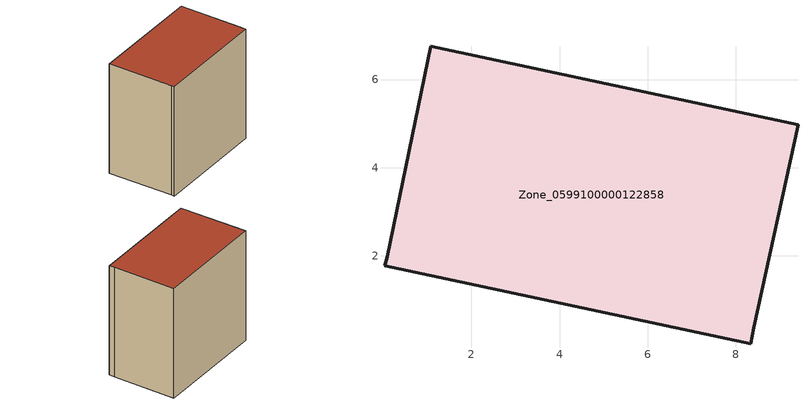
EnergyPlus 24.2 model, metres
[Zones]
Zone_0599100000122858
 floor ground (C_G): 9.41,4.98 8.4,0.37 8.34,0 0.03,1.77 0.09,1.98 1.08,6.76 z0
 wall outside (C_F): 8.4,0.37 9.41,4.98 1.08,6.76 0.09,1.98 0.03,1.77 8.34,0 8.4,0.37 z0:8.49
 roof outside (C_R): 0.03,1.77 8.34,0 8.4,0.37 9.41,4.98 1.08,6.76 0.09,1.98 z8.49
[BUILDING]
Pand.0599100000122858: North Axis=0; Terrain=City; Loads Convergence Tolerance Value=0.04; Temperature Convergence Tolerance Value=0.4; Solar Distribution=FullExterior; Maximum Number of Warmup Days=25; Minimum Number of Warmup Days=1
[Site:Location]
Rotterdam.The.Hague.AP_ZH_NLD Design_Conditions: Latitude=51.96; Longitude=4.45; Time Zone=1; Elevation=-4.5
[SITE:GROUNDTEMPERATURE:BUILDINGSURFACE]
18, 18, 18, 18, 18, 18, 18, 18, 18, 18, 18, 18
[MATERIAL] Thermal Absorptance=0.9; Solar Absorptance=0.7; Visible Absorptance=0.7
Name | Roughness | Thickness | Conductivity | Density | Specific Heat
G.TI.1975-1991 | MediumSmooth | 0.15 | 0.288461 | 540 | 1210
F.TI.1975-1991 | Rough | 0.3 | 0.230769 | 1920 | 840
R.TI.1975-1991 | MediumRough | 0.2 | 0.153846 | 1500 | 1000
[CONSTRUCTION]
C_G: G.TI.1975-1991
C_F: F.TI.1975-1991
C_R: R.TI.1975-1991
[ZONE]
Zone_0599100000122858: Type=1; Multiplier=1; Ceiling Height=Autocalculate; Volume=Autocalculate; Floor Area=autocalculate; Part of Total Floor Area=Yes
[ZONEINFILTRATION:DESIGNFLOWRATE]
Infil_Zone_0599100000122858: Zone or ZoneList or Space or SpaceList=Zone_0599100000122858; Schedule=AlwaysOn; Design Flow Rate Calculation Method=Flow/Area; Flow Rate per Floor Area=0.003; Constant Term Coefficient=1; Temperature Term Coefficient=0; Velocity Term Coefficient=0; Velocity Squared Term Coefficient=0
[HVACTEMPLATE:ZONE:IDEALLOADSAIRSYSTEM]
Zone_0599100000122858: Maximum Heating Supply Air Temperature=50; Minimum Cooling Supply Air Temperature=13; Maximum Heating Supply Air Humidity Ratio=0.0156; Minimum Cooling Supply Air Humidity Ratio=0.0077; Heating Limit=NoLimit; Cooling Limit=NoLimit; Dehumidification Control Type=ConstantSensibleHeatRatio; Cooling Sensible Heat Ratio=0.7; Dehumidification Setpoint=60; Humidification Control Type=None; Humidification Setpoint=30; Outdoor Air Method=None; Outdoor Air Flow Rate per Person=0.00944; Outdoor Air Flow Rate per Zone Floor Area=0; Outdoor Air Flow Rate per Zone=0; Demand Controlled Ventilation Type=None; Outdoor Air Economizer Type=NoEconomizer; Heat Recovery Type=None; Sensible Heat Recovery Effectiveness=0.7; Latent Heat Recovery Effectiveness=0.65
[ZONECONTROL:THERMOSTAT]
ThermostatControl_Zone_0599100000122858: Zone or ZoneList=Zone_0599100000122858; Control Type Schedule=DualSetpointControlType; Control 1=Thermostat_Zone_0599100000122858; Temperature Difference Between Cutout And Setpoint=0
[THERMOSTATSETPOINT:DUALSETPOINT]
Thermostat_Zone_0599100000122858: Heating Setpoint Temperature Schedule=HeatingSetpoint_Zone_0599100000122858; Cooling Setpoint Temperature Schedule=CoolingSetpoint_Zone_0599100000122858
[SCHEDULE:COMPACT]
HeatingSetpoint_Zone_0599100000122858: Through: 12/31, For: AllDays, Until: 24:00, 21
CoolingSetpoint_Zone_0599100000122858: Through: 12/31, For: AllDays, Until: 24:00, 24
DualSetpointControlType: Through: 12/31, For: AllDays, Until: 24:00, 4
AlwaysOn: Through: 12/31, For: AllDays, Until: 24:00, 1
